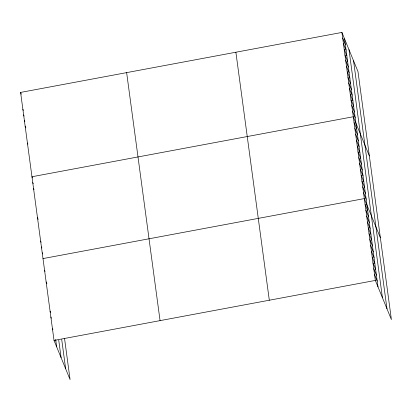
<?xml version="1.0" encoding="UTF-8"?>
<svg xmlns="http://www.w3.org/2000/svg" width="412" height="412" viewBox="0 0 412 412"><rect width="100%" height="100%" fill="white"/><g stroke="black" fill="none" stroke-linecap="round" stroke-linejoin="round"><path stroke-width="0.62" d="M64.566 338.654L70.076 379.57L54.024 340.42L20.6 92.422L341.924 32.43L357.977 71.58L391.4 319.578L375.342 280.428L341.924 32.43M42.992 258.582L364.316 198.589L380.369 237.739M54.024 340.42L375.342 280.428M342.681 38.048L345.323 44.501M343.438 43.672L346.085 50.12M344.195 49.291L346.842 55.744M344.952 54.914L347.599 61.367M345.709 60.533L348.356 66.986M346.466 66.157L349.113 72.61M347.223 71.776L349.87 78.229M347.98 77.399L350.627 83.852M348.737 83.018L351.385 89.471M349.5 88.642L352.142 95.095M350.257 94.26L352.899 100.713M351.014 99.884L353.661 106.337M351.771 105.503L354.418 111.956M352.528 111.127L355.175 117.58M369.343 155.896L353.285 116.745L31.961 176.743L32.445 177.917M354.073 122.596L356.72 129.044M354.861 128.441L357.508 134.889M355.649 134.286L358.296 140.739M356.437 140.132L359.084 146.584M357.225 145.977L359.872 152.43M358.013 151.822L360.66 158.275M358.801 157.667L361.448 164.12M359.588 163.513L362.236 169.965M360.376 169.358L363.024 175.811M361.164 175.203L363.811 181.656M361.952 181.048L364.594 187.501M362.74 186.899L365.382 193.346M363.528 192.744L366.17 199.192M365.104 204.434L367.746 210.887M365.892 210.28L368.534 216.733M366.68 216.125L369.322 222.578M367.463 221.97L370.11 228.423M368.251 227.815L370.898 234.268M369.039 233.661L371.686 240.114M369.827 239.506L372.474 245.959M370.615 245.351L373.262 251.804M371.403 251.202L374.05 257.649M372.191 257.047L374.838 263.495M372.978 262.892L375.626 269.34M373.766 268.737L376.413 275.19M374.554 274.583L377.201 281.036M20.6 92.422L21.321 94.183M22.871 109.288L23.355 110.457M23.628 114.907L24.112 116.081M24.385 120.531L24.869 121.7M25.147 126.149L25.868 127.911M27.419 143.016L27.898 144.185M32.749 182.588L33.233 183.762M33.537 188.433L34.021 189.608M37.477 217.66L38.198 219.421M40.628 241.046L41.112 242.22M41.416 246.891L41.9 248.065M42.204 252.736L42.688 253.91M44.568 270.272L45.047 271.446M46.144 281.963L46.865 283.724M50.084 311.194L50.563 312.368M50.872 317.039L51.351 318.213M52.448 328.73L52.927 329.904M55.399 339.854L55.878 341.028M353.553 60.785L386.976 308.789M348.995 49.672L382.413 297.67M344.566 38.877L377.989 286.881M235.885 52.226L269.309 300.224M126.639 72.625L160.057 320.624M61.712 339.555L65.652 368.781M58.731 340.127L61.094 357.662M55.723 339.859L56.665 346.873"/></g></svg>
